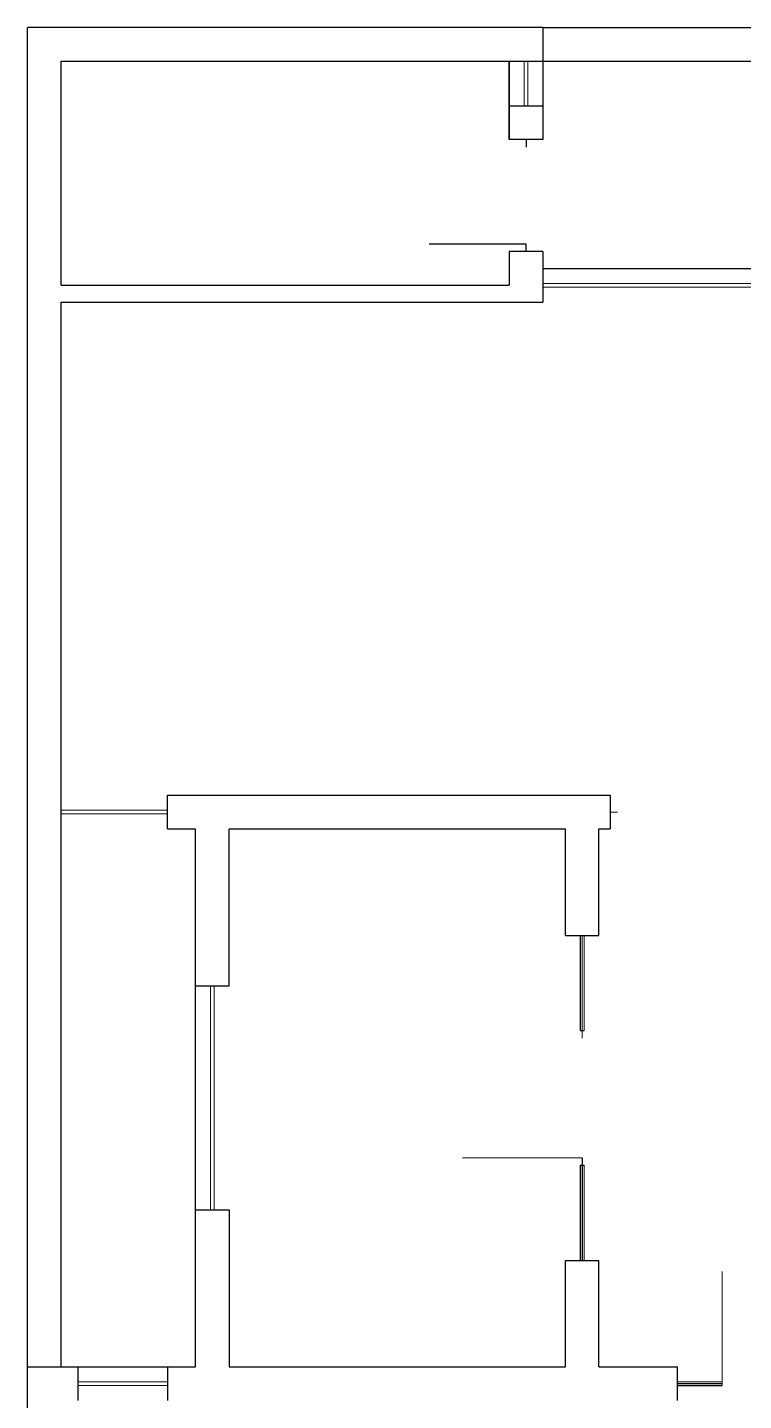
# Model space of a CAD drawing. Header units: inches. Extents: x 31 to 460, y 5 to 681.
# Drawn here: x 31.3 to 223, y 313.8 to 681.3 of the extents above; entities that cross this region are included whole.
import ezdxf

# ---------------------------------------------------------------- set-up
doc = ezdxf.new("R2010")
doc.units = ezdxf.units.IN
doc.header["$MEASUREMENT"] = 0
doc.layers.add('doors', color=42, linetype='Continuous', lineweight=18)
doc.layers.add('windows', color=140, linetype='Continuous', lineweight=18)
doc.layers.add('line', color=7, linetype='Continuous')

msp = doc.modelspace()

# ---------------------------------------------------------------- linework, layer by layer
at = {"color": 8}
for p, q in [((169.29, 681.31), (322.29, 681.31)), ((169.29, 672.31), (322.29, 672.31)), ((31.29, 322.81), (31.29, 466.81)), ((40.29, 322.81), (40.29, 466.81))]:
    msp.add_line(p, q, dxfattribs=at)
at = {"layer": 'doors'}
for p, q in [((187.29, 471.31), (189.29, 471.31)), ((179.79, 438.31), (179.79, 410.81)), ((180.29, 438.31), (180.29, 412.81)), ((147.79, 378.81), (179.79, 378.81)), ((180.29, 376.81), (180.29, 351.31)), ((217.29, 317.81), (217.29, 348.31)), ((205.29, 318.81), (217.29, 318.81))]:
    msp.add_line(p, q, dxfattribs=at)
at = {"layer": 'line', "color": 0}
for p, q in [((31.29, 466.81), (31.29, 681.31)), ((169.29, 681.31), (31.29, 681.31)), ((169.29, 681.31), (169.29, 651.31)), ((40.29, 612.31), (40.29, 672.31)), ((40.29, 672.31), (160.29, 672.31)), ((160.29, 672.31), (160.29, 651.31)), ((169.29, 651.31), (160.29, 651.31)), ((169.29, 621.31), (160.29, 621.31)), ((160.29, 621.31), (160.29, 612.31)), ((169.29, 621.31), (169.29, 616.81)), ((169.29, 616.81), (322.29, 616.81)), ((40.29, 612.31), (160.29, 612.31)), ((40.29, 466.81), (40.29, 607.81)), ((40.29, 607.81), (169.29, 607.81)), ((68.79, 475.81), (187.29, 475.81)), ((68.79, 466.81), (76.29, 466.81)), ((76.29, 322.81), (76.29, 466.81)), ((85.29, 424.81), (85.29, 466.81)), ((85.29, 466.81), (175.29, 466.81)), ((175.29, 438.31), (175.29, 466.81)), ((184.29, 438.31), (184.29, 466.81)), ((175.29, 438.31), (184.29, 438.31)), ((76.29, 424.81), (85.29, 424.81)), ((76.29, 364.81), (85.29, 364.81)), ((85.29, 364.81), (85.29, 322.81)), ((175.29, 322.81), (175.29, 351.31)), ((175.29, 351.31), (184.29, 351.31)), ((184.29, 322.81), (184.29, 351.31)), ((31.29, 4.81), (31.29, 322.81)), ((31.29, 322.81), (76.29, 322.81)), ((85.29, 322.81), (175.29, 322.81)), ((184.29, 322.81), (205.29, 322.81)), ((205.29, 313.81), (205.29, 322.81))]:
    msp.add_line(p, q, dxfattribs=at)
at = {"layer": 'line'}
for p, q in [((160.29, 651.31), (160.29, 672.31)), ((160.29, 672.31), (169.29, 672.31)), ((160.29, 660.31), (169.29, 660.31)), ((164.79, 651.31), (164.79, 649.31)), ((164.79, 623.31), (138.79, 623.31)), ((164.79, 621.31), (164.79, 623.31)), ((169.29, 616.81), (169.29, 607.81)), ((40.29, 466.81), (40.29, 475.81)), ((68.79, 466.81), (68.79, 475.81)), ((187.29, 475.81), (187.29, 466.81)), ((184.29, 466.81), (187.29, 466.81)), ((179.29, 438.31), (179.29, 412.81)), ((179.29, 412.81), (180.29, 412.81)), ((179.79, 378.81), (179.79, 351.31)), ((179.29, 376.81), (180.29, 376.81)), ((179.29, 376.81), (179.29, 351.31)), ((44.79, 322.81), (44.79, 313.81)), ((68.79, 322.81), (68.79, 313.81)), ((217.29, 318.31), (205.29, 318.31)), ((205.29, 317.81), (217.29, 317.81))]:
    msp.add_line(p, q, dxfattribs=at)
at = {"layer": 'windows'}
for p, q in [((164.29, 672.31), (164.29, 660.31)), ((165.29, 672.31), (165.29, 660.31)), ((169.29, 612.81), (232.29, 612.81)), ((169.29, 611.81), (232.29, 611.81)), ((40.29, 471.81), (68.79, 471.81)), ((40.29, 470.81), (68.79, 470.81)), ((80.29, 424.81), (80.29, 364.81)), ((81.29, 424.81), (81.29, 364.81)), ((44.79, 318.81), (68.79, 318.81)), ((44.79, 317.81), (68.79, 317.81))]:
    msp.add_line(p, q, dxfattribs=at)

doc.saveas('drawing.dxf')
